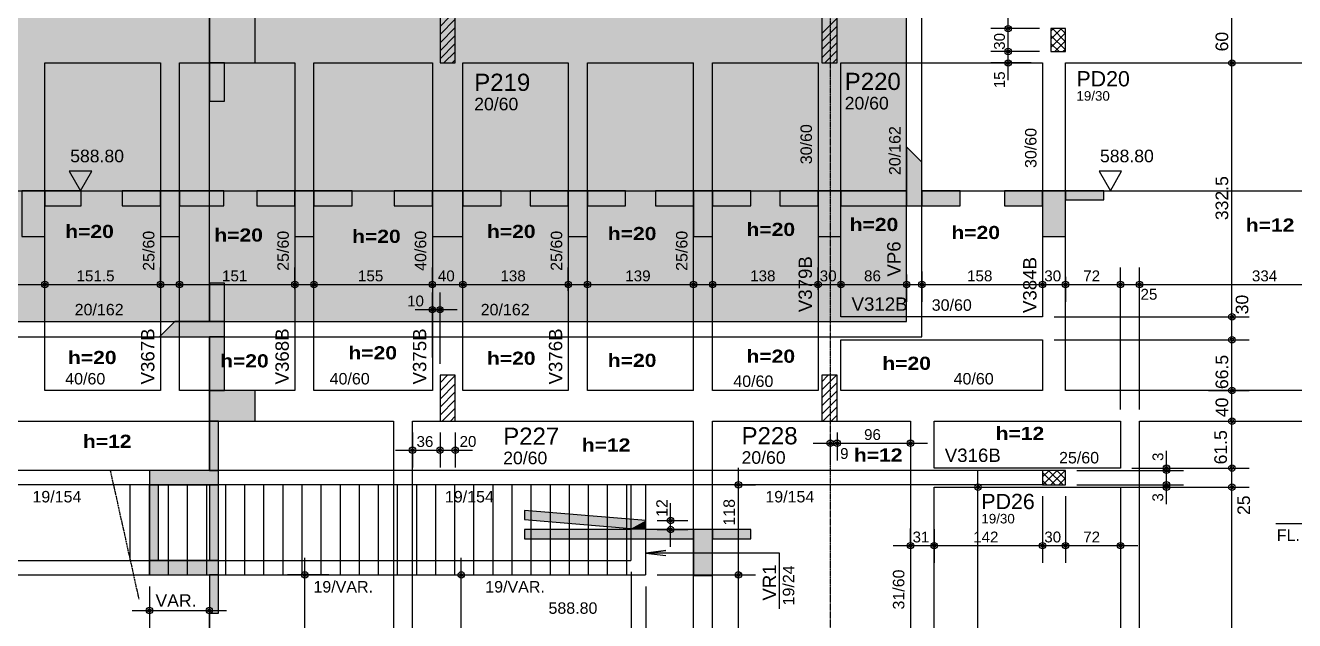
# Model space of a CAD drawing. Extents: x 0 to 13080, y 0 to 6750.
# Drawn here: x 2542 to 4204, y 3675 to 4454 of the extents above; entities that cross this region are included whole.
import ezdxf

# ---------------------------------------------------------------- set-up
doc = ezdxf.new("R2010")
doc.units = 0
doc.header["$MEASUREMENT"] = 0
for name, pattern in [('ESTILO_TQS_0002', [0.4, 0.1, -0.3]), ('ESTILO_TQS_0006', [0.3, 0.2, -0.1]), ('ESTILO_TQS_0007', [2.1, 1.5, -0.2, 0.2, -0.2])]:
    doc.linetypes.add(name, pattern=pattern)
for name, color, linetype in [('MTH-202', 1, 'CONTINUOUS'), ('MTH-224', 4, 'CONTINUOUS'), ('MTH-230', 1, 'CONTINUOUS'), ('MTH-COTAS7', 31, 'CONTINUOUS'), ('MTH-DIM-PILAR', 3, 'CONTINUOUS'), ('MTH-DIM-VIGA', 3, 'CONTINUOUS'), ('MTH-EIXO-214', 4, 'CONTINUOUS'), ('MTH-EIXO-217', 8, 'CONTINUOUS'), ('MTH-FACE-VIGA', 7, 'CONTINUOUS'), ('MTH-HACHURA-PILAR', 1, 'CONTINUOUS'), ('MTH-LINHA-SEÇÃO', 16, 'CONTINUOUS'), ('MTH-PILAR-MORRE', 5, 'CONTINUOUS'), ('MTH-PILAR-NASCE', 5, 'CONTINUOUS'), ('MTH-SIMB_COTA', 3, 'CONTINUOUS'), ('MTH-SOMB118', 163, 'CONTINUOUS'), ('MTH-SOMBRA21', 150, 'CONTINUOUS'), ('MTH-TIT1-VIGA', 5, 'CONTINUOUS'), ('MTH-TIT2-PILAR', 5, 'CONTINUOUS'), ('MTH-TXT', 4, 'CONTINUOUS'), ('MTH-TXT-NEGRITO', 5, 'CONTINUOUS'), ('MTH-VIGA-INVERTIDA', 7, 'ESTILO_TQS_0002')]:
    doc.layers.add(name, color=color, linetype=linetype)
doc.styles.add('TQS_ARIAL', font='arial.ttf')
doc.styles.add('TQS_ARIAL_BLACK', font='ariblk.ttf')

msp = doc.modelspace()

# ---------------------------------------------------------------- linework, layer by layer
at = {"layer": 'MTH-224', "linetype": 'Continuous'}
msp.add_line((4179.22526, 3801.982318), (4281.78776, 3801.982318), dxfattribs=at)
for points in [[(2599.372154, 4263.485025), (2614.094658, 4237.985025), (2628.81707, 4263.485025), (2599.372154, 4263.485025)], [(3947.759682, 4263.485025), (3962.482186, 4237.985025), (3977.204598, 4263.485025), (3947.759682, 4263.485025)]]:
    msp.add_lwpolyline(points, dxfattribs=at)
at = {"layer": 'MTH-230', "linetype": 'Continuous'}
for p, q in [((2679.277913, 3752.949619), (2679.277913, 3852.714724)), ((2704.277913, 3734.714724), (2704.277913, 3852.714724)), ((2729.277913, 3734.714724), (2729.277913, 3852.714724)), ((2754.277913, 3734.714724), (2754.277913, 3852.714724)), ((2779.277913, 3734.714724), (2779.277913, 3852.714724)), ((2804.277913, 3734.714724), (2804.277913, 3852.714724)), ((2829.277913, 3734.714724), (2829.277913, 3852.714724)), ((2854.277913, 3734.714724), (2854.277913, 3852.714724)), ((2879.277913, 3734.714724), (2879.277913, 3852.714724)), ((2904.277913, 3734.714724), (2904.277913, 3852.714724)), ((2929.277913, 3734.714724), (2929.277913, 3852.714724)), ((2954.277913, 3734.714724), (2954.277913, 3852.714724)), ((2979.277913, 3734.714724), (2979.277913, 3852.714724)), ((3004.277913, 3734.714724), (3004.277913, 3852.714724)), ((3029.277913, 3734.714724), (3029.277913, 3852.714724)), ((3054.277913, 3734.714724), (3054.277913, 3852.714724)), ((3079.277913, 3734.714724), (3079.277913, 3852.714724)), ((3104.277913, 3734.714724), (3104.277913, 3852.714724)), ((3129.277913, 3734.714724), (3129.277913, 3852.714724)), ((3154.277913, 3734.714724), (3154.277913, 3852.714724)), ((3179.277913, 3734.714724), (3179.277913, 3852.714724)), ((3204.277913, 3734.714724), (3204.277913, 3852.714724)), ((3229.277913, 3734.714724), (3229.277913, 3852.714724)), ((3254.277913, 3734.714724), (3254.277913, 3852.714724)), ((3279.277913, 3734.714724), (3279.277913, 3852.714724)), ((3304.277913, 3734.714724), (3304.277913, 3852.714724)), ((3329.277913, 3734.714724), (3329.277913, 3852.714724))]:
    msp.add_line(p, q, dxfattribs=at)
at = {"layer": 'MTH-COTAS7', "linetype": 'Continuous'}
for p, q in [((4121.7165, 4442.714724), (4121.7165, 4583.23199)), ((3828.636875, 4427.714724), (3828.636875, 4487.714724)), ((4121.7165, 4382.714724), (4121.7165, 4487.714724)), ((3828.636875, 4397.714724), (3828.636875, 4472.714724)), ((3869.777097, 4450.214724), (3806.136875, 4450.214724)), ((3869.777097, 4450.214724), (3806.136875, 4450.214724)), ((3828.636875, 4382.714724), (3828.636875, 4442.714724)), ((4121.7165, 4050.214724), (4121.7165, 4427.714724)), ((3869.777097, 4420.214724), (3806.136875, 4420.214724)), ((3869.777097, 4420.214724), (3806.136875, 4420.214724)), ((3858.777097, 4405.214724), (3806.136875, 4405.214724)), ((4134.27772, 4405.214724), (4144.2165, 4405.214724)), ((4134.27772, 4405.214724), (4144.2165, 4405.214724)), ((2567.277913, 4110.718677), (2567.277913, 4137.506334)), ((2718.778343, 4111.738836), (2718.778343, 4137.506334)), ((2743.778343, 4112.762637), (2743.778343, 4137.506334)), ((2894.778343, 4109.05333), (2894.778343, 4137.506334)), ((2919.778343, 4110.988635), (2919.778343, 4137.506334)), ((3074.778343, 4111.762757), (3074.778343, 4137.506334)), ((3074.778343, 4111.762757), (3074.778343, 4137.506334)), ((3114.778343, 4112.149818), (3114.778343, 4137.506334)), ((3114.778343, 4112.149818), (3114.778343, 4137.506334)), ((3252.778343, 4106.910497), (3252.778343, 4137.506334)), ((3277.778343, 4107.929412), (3277.778343, 4137.506334)), ((3416.778343, 4106.40104), (3416.778343, 4137.506334)), ((3441.778343, 4100.287553), (3441.778343, 4137.506334)), ((3579.778343, 4108.031609), (3579.778343, 4137.506334)), ((3579.778343, 4108.031609), (3579.778343, 4137.506334)), ((3609.778343, 4113.773051), (3609.778343, 4137.506334)), ((3609.778343, 4113.773051), (3609.778343, 4137.506334)), ((3695.777097, 4128.27618), (3695.777097, 4092.506334)), ((3715.777097, 4132.19224), (3715.777097, 4092.506334)), ((3873.777097, 4135.618793), (3873.777097, 4092.506334)), ((3873.777097, 4135.618793), (3873.777097, 4092.506334)), ((3903.777097, 4125.339134), (3903.777097, 4092.506334)), ((3903.777097, 4125.339134), (3903.777097, 4092.506334)), ((3975.776437, 3951.214724), (3975.776437, 4137.506334)), ((3975.776437, 3951.214724), (3975.776437, 4137.506334)), ((4000.776437, 3951.214724), (4000.776437, 4137.506334)), ((4000.776437, 3951.214724), (4000.776437, 4137.506334)), ((2327.278343, 4115.006334), (2559.777913, 4115.006334)), ((2544.777913, 4115.006334), (2741.278343, 4115.006334)), ((2721.278343, 4115.006334), (2917.278343, 4115.006334)), ((2897.278343, 4115.006334), (3097.278343, 4115.006334)), ((3052.278343, 4115.006334), (3137.278343, 4115.006334)), ((3092.278343, 4115.006334), (3275.278343, 4115.006334)), ((3255.278343, 4115.006334), (3439.278343, 4115.006334)), ((3419.278343, 4115.006334), (3602.278343, 4115.006334)), ((3557.278343, 4115.006334), (3632.278343, 4115.006334)), ((3587.278343, 4115.006334), (3718.277097, 4115.006334)), ((3693.277097, 4115.006334), (3896.277097, 4115.006334)), ((3851.277097, 4115.006334), (3926.277097, 4115.006334)), ((3881.277097, 4115.006334), (3998.276437, 4115.006334)), ((3953.276437, 4115.006334), (4023.276437, 4115.006334)), ((3978.276437, 4115.006334), (4357.278343, 4115.006334)), ((3074.778343, 4019.487424), (3074.778343, 4104.682062)), ((3084.778343, 4011.214724), (3084.778343, 4104.682062)), ((4121.7165, 4020.214724), (4121.7165, 4095.214724)), ((3052.278343, 4082.182062), (3107.278343, 4082.182062)), ((3888.777097, 4072.714724), (4144.2165, 4072.714724)), ((3903.777097, 4072.714724), (4144.2165, 4072.714724)), ((4121.7165, 3953.714724), (4121.7165, 4065.214724)), ((3888.777097, 4042.714724), (4144.2165, 4042.714724)), ((3888.777097, 4042.714724), (4144.2165, 4042.714724)), ((4121.7165, 3913.714724), (4121.7165, 3998.714724)), ((4090.888301, 3976.214724), (4144.2165, 3976.214724)), ((4104.72786, 3976.214724), (4144.2165, 3976.214724)), ((4121.7165, 3852.214724), (4121.7165, 3958.714724)), ((4100.259091, 3936.214724), (4144.2165, 3936.214724)), ((4118.451037, 3936.214724), (4144.2165, 3936.214724)), ((3048.777243, 3921.214724), (3048.777243, 3875.616793)), ((3084.778343, 3921.214724), (3084.778343, 3875.616793)), ((3084.778343, 3921.214724), (3084.778343, 3875.616793)), ((3104.778343, 3921.214724), (3104.778343, 3875.616793)), ((3573.277243, 3907.237787), (3627.278343, 3907.237787)), ((3582.278343, 3907.237787), (3723.272715, 3907.237787)), ((3604.778343, 3921.214724), (3604.778343, 3884.737787)), ((3604.778343, 3921.214724), (3604.778343, 3884.737787)), ((3700.772715, 3921.214724), (3700.772715, 3884.737787)), ((3026.277243, 3898.116793), (3107.278343, 3898.116793)), ((3062.278343, 3898.116793), (3127.278343, 3898.116793)), ((3595.777243, 3901.195121), (3595.777243, 3884.737787)), ((4035.949976, 3849.214724), (4035.949976, 3897.214724)), ((4121.7165, 3827.214724), (4121.7165, 3897.214724)), ((3475.485509, 3712.214724), (3475.485509, 3875.214724)), ((3789.199237, 3413.714762), (3789.199237, 3872.214724)), ((3990.776437, 3874.714724), (4144.2165, 3874.714724)), ((3990.776437, 3874.714724), (4144.2165, 3874.714724)), ((3990.776437, 3874.714724), (4058.449976, 3874.714724)), ((4035.949976, 3827.214724), (4035.949976, 3875.214724)), ((4121.7165, 3328.732063), (4121.7165, 3872.214724)), ((3918.777097, 3871.714724), (4058.449976, 3871.714724)), ((3470.093739, 3852.714724), (3497.985509, 3852.714724)), ((3746.772715, 3849.714724), (3811.699237, 3849.714724)), ((3918.777097, 3852.714724), (4058.449976, 3852.714724)), ((3923.077792, 3849.714724), (4058.449976, 3849.714724)), ((3990.776437, 3849.714724), (4144.2165, 3849.714724)), ((3990.776437, 3849.714724), (4144.2165, 3849.714724)), ((3386.705367, 3771.587328), (3386.705367, 3828.587328)), ((3873.777097, 3837.714724), (3873.777097, 3750.588459)), ((3873.777097, 3837.714724), (3873.777097, 3750.588459)), ((3903.777097, 3837.714724), (3903.777097, 3750.588459)), ((3903.777097, 3837.714724), (3903.777097, 3750.588459)), ((3369.277913, 3806.087328), (3409.205367, 3806.087328)), ((3369.277913, 3794.087328), (3409.205367, 3794.087328)), ((3700.772715, 3776.483235), (3700.772715, 3795.588459)), ((3731.772715, 3774.61149), (3731.772715, 3795.588459)), ((3731.772715, 3794.468918), (3731.772715, 3750.588459)), ((3678.272715, 3773.088459), (3754.272715, 3773.088459)), ((3709.272715, 3773.088459), (3896.277097, 3773.088459)), ((3851.277097, 3773.088459), (3926.277097, 3773.088459)), ((3881.277097, 3773.088459), (3998.276437, 3773.088459)), ((3975.776437, 3778.548964), (3975.776437, 3750.588459)), ((2907.742914, 3413.714762), (2907.742914, 3757.214724)), ((3112.632837, 3413.714724), (3112.632837, 3757.214724)), ((3475.485509, 3272.232062), (3475.485509, 3757.214724)), ((2939.277913, 3734.714724), (2885.242914, 3734.714724)), ((3094.277913, 3734.714724), (3135.132837, 3734.714724)), ((3335.277913, 3738.714724), (3335.277913, 3592.301296)), ((3369.277913, 3734.714724), (3497.985509, 3734.714724)), ((3369.277913, 3734.714724), (3497.985509, 3734.714724)), ((2704.277913, 3719.714724), (2704.277913, 3665.586086)), ((3354.277913, 3719.714724), (3354.277913, 3547.964762)), ((3354.277913, 3719.714724), (3354.277913, 3547.964762)), ((2782.764004, 3694.714762), (2782.764004, 3665.586086)), ((3354.277913, 3704.714724), (3354.277913, 3592.301296)), ((2681.777913, 3688.086086), (2805.264004, 3688.086086))]:
    msp.add_line(p, q, dxfattribs=at)
msp.add_lwpolyline([(3529.508392, 3690.471639), (3529.508392, 3763.403463), (3354.277913, 3763.403463), (3380.303341, 3766.829776), (3354.277913, 3763.403463), (3380.303341, 3759.977151)], dxfattribs=at)
at = {"layer": 'MTH-EIXO-214', "linetype": 'ESTILO_TQS_0007'}
msp.add_line((3595.777243, 6386.749862), (3595.777243, 488.1738), dxfattribs=at)
at = {"layer": 'MTH-EIXO-217', "linetype": 'ESTILO_TQS_0007'}
msp.add_line((2652.919607, 3871.714724), (2690.454135, 3703.068809), dxfattribs=at)
at = {"layer": 'MTH-FACE-VIGA', "linetype": 'Continuous'}
for p, q in [((3416.778343, 3976.214724), (3416.778343, 4405.214724)), ((3441.778343, 3976.214724), (3441.778343, 4405.214724)), ((3265.278343, 3936.214724), (3416.778343, 3936.214724)), ((3416.778343, 3294.732062), (3416.778343, 3936.214724))]:
    msp.add_line(p, q, dxfattribs=at)
for points in [[(2567.277913, 3976.214724), (2567.277913, 4405.214724)], [(2567.277913, 4405.214724), (2718.778343, 4405.214724)], [(2718.778343, 4405.214724), (2718.778343, 3976.214724)], [(2743.778343, 3976.214724), (2743.778343, 4405.214724)], [(2743.778343, 4405.214724), (2894.778343, 4405.214724)], [(2894.778343, 4405.214724), (2894.778343, 3976.214724)], [(2919.778343, 3976.214724), (2919.778343, 4405.214724)], [(2919.778343, 4405.214724), (3074.778343, 4405.214724)], [(3074.778343, 4405.214724), (3074.778343, 3976.214724)], [(3114.778343, 3976.214724), (3114.778343, 4405.214724)], [(3114.778343, 4405.214724), (3252.778343, 4405.214724)], [(3252.778343, 4405.214724), (3252.778343, 3976.214724)], [(3277.778343, 3976.214724), (3277.778343, 4405.214724)], [(3277.778343, 4405.214724), (3416.778343, 4405.214724)], [(3441.778343, 4405.214724), (3579.778343, 4405.214724)], [(3579.778343, 4405.214724), (3579.778343, 4057.714724)], [(3609.778343, 4072.714724), (3609.778343, 4405.214724)], [(3609.778343, 4405.214724), (3873.777097, 4405.214724)], [(3873.777097, 4405.214724), (3873.777097, 4072.714724)], [(3903.777097, 4405.214724), (4334.778343, 4405.214724)], [(3903.777097, 4057.714724), (3903.777097, 4405.214724)], [(3873.777097, 4072.714724), (3609.778343, 4072.714724)], [(3579.778343, 4057.714724), (3579.778343, 3976.214724)], [(3903.777097, 3976.214724), (3903.777097, 4057.714724)], [(3609.778343, 3976.214724), (3609.778343, 4042.714724)], [(3609.778343, 4042.714724), (3873.777097, 4042.714724)], [(3873.777097, 4042.714724), (3873.777097, 3976.214724)], [(2718.778343, 3976.214724), (2567.277913, 3976.214724)], [(2894.778343, 3976.214724), (2743.778343, 3976.214724)], [(3036.277243, 3976.214724), (2919.778343, 3976.214724)], [(3074.778343, 3976.214724), (3036.277243, 3976.214724)], [(3252.778343, 3976.214724), (3114.778343, 3976.214724)], [(3416.778343, 3976.214724), (3277.778343, 3976.214724)], [(3579.778343, 3976.214724), (3441.778343, 3976.214724)], [(3716.272715, 3976.214724), (3609.778343, 3976.214724)], [(3873.777097, 3976.214724), (3716.272715, 3976.214724)], [(3988.276437, 3976.214724), (3903.777097, 3976.214724)], [(4334.778343, 3976.214724), (3988.276437, 3976.214724)], [(2349.778343, 3936.214724), (2552.277913, 3936.214724)], [(2552.277913, 3936.214724), (2731.278343, 3936.214724)], [(2731.278343, 3936.214724), (2907.278343, 3936.214724)], [(2907.278343, 3936.214724), (3023.777243, 3936.214724)], [(3023.777243, 3936.214724), (3023.777243, 3436.214724)], [(3048.777243, 3936.214724), (3084.778343, 3936.214724)], [(3048.777243, 3436.214724), (3048.777243, 3936.214724)], [(3104.778343, 3936.214724), (3265.278343, 3936.214724)], [(3441.778343, 3294.732062), (3441.778343, 3936.214724), (3584.778343, 3936.214724)], [(3604.778343, 3936.214724), (3700.772715, 3936.214724)], [(3700.772715, 3936.214724), (3700.772715, 3862.214724)], [(3731.772715, 3936.214724), (3888.777097, 3936.214724)], [(3731.772715, 3874.714724), (3731.772715, 3936.214724)], [(3888.777097, 3936.214724), (3975.776437, 3936.214724)], [(3975.776437, 3936.214724), (3975.776437, 3874.714724)], [(4000.776437, 3936.214724), (4334.778343, 3936.214724)], [(4000.776437, 3862.214724), (4000.776437, 3936.214724)], [(3888.777097, 3874.714724), (3731.772715, 3874.714724)], [(3975.776437, 3874.714724), (3888.777097, 3874.714724)], [(3700.772715, 3862.214724), (3700.772715, 3436.214724)], [(4000.776437, 3351.232063), (4000.776437, 3862.214724)], [(3731.772715, 3436.214724), (3731.772715, 3849.714724)], [(3731.772715, 3849.714724), (3888.777097, 3849.714724)], [(3888.777097, 3849.714724), (3975.776437, 3849.714724)], [(3975.776437, 3849.714724), (3975.776437, 3341.732063)]]:
    msp.add_lwpolyline(points, dxfattribs=at)
at = {"layer": 'MTH-HACHURA-PILAR', "linetype": 'Continuous'}
for p, q in [((3084.778343, 4453.029964), (3096.963103, 4465.214724)), ((3084.778343, 4442.423363), (3104.778343, 4462.423363)), ((3584.778343, 4443.913082), (3604.778343, 4463.913082)), ((3084.778343, 4431.816761), (3104.778343, 4451.816761)), ((3084.778343, 4421.210159), (3104.778343, 4441.210159)), ((3584.778343, 4433.30648), (3604.778343, 4453.30648)), ((3584.778343, 4422.699878), (3604.778343, 4442.699878)), ((3884.777097, 4436.320387), (3898.671435, 4450.214724)), ((3884.777097, 4446.926988), (3888.064833, 4450.214724)), ((3884.777097, 4425.713785), (3903.777097, 4444.713785)), ((3884.777097, 4441.405251), (3903.777097, 4422.405251)), ((3886.574226, 4450.214724), (3903.777097, 4433.011853)), ((3897.180828, 4450.214724), (3903.777097, 4443.618454)), ((3084.778343, 4410.603557), (3104.778343, 4430.603557)), ((3584.778343, 4412.093277), (3604.778343, 4432.093277)), ((3588.506392, 4405.214724), (3604.778343, 4421.486675)), ((3884.777097, 4430.798649), (3895.361023, 4420.214724)), ((3889.884638, 4420.214724), (3903.777097, 4434.107183)), ((3900.49124, 4420.214724), (3903.777097, 4423.500582)), ((3089.996111, 4405.214724), (3104.778343, 4419.996956)), ((3100.602713, 4405.214724), (3104.778343, 4409.390354)), ((3599.112994, 4405.214724), (3604.778343, 4410.880073)), ((3084.778343, 3986.339489), (3094.653578, 3996.214724)), ((3084.778343, 3975.732887), (3104.778343, 3995.732887)), ((3584.778343, 3977.222606), (3603.770461, 3996.214724)), ((3584.778343, 3987.829208), (3593.163859, 3996.214724)), ((3084.778343, 3965.126285), (3104.778343, 3985.126285)), ((3084.778343, 3954.519684), (3104.778343, 3974.519684)), ((3584.778343, 3966.616005), (3604.778343, 3986.616005)), ((3584.778343, 3956.009403), (3604.778343, 3976.009403)), ((3084.778343, 3943.913082), (3104.778343, 3963.913082)), ((3584.778343, 3945.402801), (3604.778343, 3965.402801)), ((3087.686587, 3936.214724), (3104.778343, 3953.30648)), ((3098.293188, 3936.214724), (3104.778343, 3942.699878)), ((3586.196867, 3936.214724), (3604.778343, 3954.796199)), ((3596.803469, 3936.214724), (3604.778343, 3944.189598)), ((3873.777097, 3863.170496), (3882.321326, 3871.714724)), ((3873.777097, 3869.042157), (3890.10453, 3852.714724)), ((3873.777097, 3858.435555), (3879.497928, 3852.714724)), ((3873.927928, 3852.714724), (3892.927928, 3871.714724)), ((3881.711132, 3871.714724), (3900.711132, 3852.714724)), ((3884.534529, 3852.714724), (3903.534529, 3871.714724)), ((3892.317733, 3871.714724), (3903.777097, 3860.25536)), ((3895.141131, 3852.714724), (3903.777097, 3861.350691)), ((3902.924335, 3871.714724), (3903.777097, 3870.861962))]:
    msp.add_line(p, q, dxfattribs=at)
at = {"layer": 'MTH-LINHA-SEÇÃO', "linetype": 'Continuous'}
for p, q in [((2782.764004, 4066.714724), (2782.764004, 5575.214724)), ((921.17219, 4237.985025), (3695.777097, 4237.985025)), ((3715.777097, 4237.985025), (6390.256545, 4237.985025)), ((2782.764004, 3871.714724), (2782.764004, 4046.714724)), ((2782.764004, 785.501568), (2782.764004, 3684.714762))]:
    msp.add_line(p, q, dxfattribs=at)
for points in [[(2782.764004, 4465.214724), (2782.764004, 4405.214762), (2842.764004, 4405.214762), (2842.764004, 4465.214724), (2782.764004, 4465.214724)], [(2802.764004, 4405.214762), (2782.764004, 4405.214762), (2782.764004, 4355.214762), (2802.764004, 4355.214762), (2802.764004, 4405.214762)], [(3715.777097, 4275.401262), (3695.777097, 4295.401262), (3695.777097, 4217.985025), (3715.777097, 4217.985025), (3715.777097, 4275.401262)], [(2567.277913, 4237.985025), (2537.277913, 4237.985025), (2537.277913, 4177.985025), (2567.277913, 4177.985025), (2567.277913, 4237.985025)], [(2614.777913, 4217.985025), (2614.777913, 4237.985025), (2567.277913, 4237.985025), (2567.277913, 4217.985025), (2614.777913, 4217.985025)], [(2718.778343, 4217.985025), (2718.778343, 4237.985025), (2668.778343, 4237.985025), (2668.778343, 4217.985025), (2718.778343, 4217.985025)], [(2743.778343, 4237.985025), (2718.778343, 4237.985025), (2718.778343, 4177.985025), (2743.778343, 4177.985025), (2743.778343, 4237.985025)], [(2801.778343, 4217.985025), (2801.778343, 4237.985025), (2743.778343, 4237.985025), (2743.778343, 4217.985025), (2801.778343, 4217.985025)], [(2894.778343, 4217.985025), (2894.778343, 4237.985025), (2844.778343, 4237.985025), (2844.778343, 4217.985025), (2894.778343, 4217.985025)], [(2919.778343, 4237.985025), (2894.778343, 4237.985025), (2894.778343, 4177.985025), (2919.778343, 4177.985025), (2919.778343, 4237.985025)], [(2969.778343, 4217.985025), (2969.778343, 4237.985025), (2919.778343, 4237.985025), (2919.778343, 4217.985025), (2969.778343, 4217.985025)], [(3074.778343, 4217.985025), (3074.778343, 4237.985025), (3024.778343, 4237.985025), (3024.778343, 4217.985025), (3074.778343, 4217.985025)], [(3114.778343, 4237.985025), (3074.778343, 4237.985025), (3074.778343, 4177.985025), (3114.778343, 4177.985025), (3114.778343, 4237.985025)], [(3164.778343, 4217.985025), (3164.778343, 4237.985025), (3114.778343, 4237.985025), (3114.778343, 4217.985025), (3164.778343, 4217.985025)], [(3252.778343, 4217.985025), (3252.778343, 4237.985025), (3202.778343, 4237.985025), (3202.778343, 4217.985025), (3252.778343, 4217.985025)], [(3277.778343, 4237.985025), (3252.778343, 4237.985025), (3252.778343, 4177.985025), (3277.778343, 4177.985025), (3277.778343, 4237.985025)], [(3327.778343, 4217.985025), (3327.778343, 4237.985025), (3277.778343, 4237.985025), (3277.778343, 4217.985025), (3327.778343, 4217.985025)], [(3416.778343, 4217.985025), (3416.778343, 4237.985025), (3366.778343, 4237.985025), (3366.778343, 4217.985025), (3416.778343, 4217.985025)], [(3441.778343, 4237.985025), (3416.778343, 4237.985025), (3416.778343, 4177.985025), (3441.778343, 4177.985025), (3441.778343, 4237.985025)], [(3491.778343, 4217.985025), (3491.778343, 4237.985025), (3441.778343, 4237.985025), (3441.778343, 4217.985025), (3491.778343, 4217.985025)], [(3579.778343, 4217.985025), (3579.778343, 4237.985025), (3529.778343, 4237.985025), (3529.778343, 4217.985025), (3579.778343, 4217.985025)], [(3609.778343, 4237.985025), (3579.778343, 4237.985025), (3579.778343, 4177.985025), (3609.778343, 4177.985025), (3609.778343, 4237.985025)], [(3695.777097, 4217.985025), (3695.777097, 4237.985025), (3609.778343, 4237.985025), (3609.778343, 4217.985025), (3695.777097, 4217.985025)], [(3765.777097, 4217.985025), (3765.777097, 4237.985025), (3715.777097, 4237.985025), (3715.777097, 4217.985025), (3765.777097, 4217.985025)], [(3873.777097, 4217.985025), (3873.777097, 4237.985025), (3823.777097, 4237.985025), (3823.777097, 4217.985025), (3873.777097, 4217.985025)], [(3903.777097, 4237.985025), (3873.777097, 4237.985025), (3873.777097, 4177.985025), (3903.777097, 4177.985025), (3903.777097, 4237.985025)], [(3953.777097, 4225.985025), (3953.777097, 4237.985025), (3903.777097, 4237.985025), (3903.777097, 4225.985025), (3953.777097, 4225.985025)], [(2802.764004, 4116.714762), (2782.764004, 4116.714762), (2782.764004, 4066.714762), (2802.764004, 4066.714762), (2802.764004, 4116.714762)], [(2802.764004, 4066.714724), (2737.505418, 4066.714724), (2717.505418, 4046.714724), (2802.764004, 4046.714724), (2802.764004, 4066.714724)], [(2802.764004, 4046.714724), (2782.764004, 4046.714724), (2782.764004, 3976.214762), (2802.764004, 3976.214762), (2802.764004, 4046.714724)], [(2782.764004, 3976.214762), (2782.764004, 3936.214762), (2842.764004, 3936.214762), (2842.764004, 3976.214762), (2782.764004, 3976.214762)], [(2794.764004, 3936.214762), (2782.764004, 3936.214762), (2782.764004, 3871.714724), (2794.764004, 3871.714724), (2794.764004, 3936.214762)], [(2794.764004, 3871.714724), (2704.277913, 3871.714724), (2704.277913, 3852.714724), (2794.764004, 3852.714724), (2794.764004, 3871.714724)], [(2716.277913, 3852.714762), (2704.277913, 3852.714762), (2704.277913, 3753.714724), (2716.277913, 3753.714724), (2716.277913, 3852.714762)], [(2794.764004, 3852.714762), (2782.764004, 3852.714762), (2782.764004, 3753.714724), (2794.764004, 3753.714724), (2794.764004, 3852.714762)], [(3416.778343, 3794.087328), (3354.277913, 3794.087328), (3354.277913, 3806.087328), (3195.480477, 3819.320625), (3195.480477, 3807.279029), (3335.277913, 3795.629087), (3335.277913, 3794.087328), (3195.480477, 3794.087328), (3195.480477, 3782.087328), (3416.778343, 3782.087328), (3416.778343, 3794.087328)], [(3441.778343, 3794.087328), (3416.778343, 3794.087328), (3416.778343, 3734.087328), (3441.778343, 3734.087328), (3441.778343, 3794.087328)], [(3491.778343, 3782.087328), (3491.778343, 3794.087328), (3441.778343, 3794.087328), (3441.778343, 3782.087328), (3491.778343, 3782.087328)], [(2794.764004, 3753.714724), (2704.277913, 3753.714724), (2704.277913, 3734.714724), (2794.764004, 3734.714724), (2794.764004, 3753.714724)], [(2794.764004, 3734.714762), (2782.764004, 3734.714762), (2782.764004, 3684.714762), (2794.764004, 3684.714762), (2794.764004, 3734.714762)]]:
    msp.add_lwpolyline(points, dxfattribs=at)
at = {"layer": 'MTH-PILAR-MORRE', "linetype": 'Continuous'}
for points in [[(3084.778343, 4405.214724), (3104.778343, 4405.214724), (3104.778343, 4465.214724), (3084.778343, 4465.214724), (3084.778343, 4405.214724)], [(3584.778343, 4405.214724), (3604.778343, 4405.214724), (3604.778343, 4465.214724), (3584.778343, 4465.214724), (3584.778343, 4405.214724)], [(3084.778343, 3936.214724), (3104.778343, 3936.214724), (3104.778343, 3996.214724), (3084.778343, 3996.214724), (3084.778343, 3936.214724)], [(3584.778343, 3936.214724), (3604.778343, 3936.214724), (3604.778343, 3996.214724), (3584.778343, 3996.214724), (3584.778343, 3936.214724)]]:
    msp.add_lwpolyline(points, dxfattribs=at)
at = {"layer": 'MTH-PILAR-NASCE', "linetype": 'Continuous'}
for points in [[(3884.777097, 4420.214724), (3903.777097, 4420.214724), (3903.777097, 4450.214724), (3884.777097, 4450.214724), (3884.777097, 4420.214724)], [(3873.777097, 3871.714724), (3873.777097, 3852.714724), (3903.777097, 3852.714724), (3903.777097, 3871.714724), (3873.777097, 3871.714724)]]:
    msp.add_lwpolyline(points, dxfattribs=at)
at = {"layer": 'MTH-SIMB_COTA', "linetype": 'Continuous'}
for centre, radius in [((3828.636875, 4450.214724), 4.200001), ((3828.636875, 4450.214724), 4.200001), ((3828.636875, 4450.214724), 2.1), ((3828.636875, 4450.214724), 2.1), ((3828.636875, 4420.214724), 4.200001), ((3828.636875, 4420.214724), 4.200001), ((3828.636875, 4420.214724), 2.1), ((3828.636875, 4420.214724), 2.1), ((3828.636875, 4405.214724), 4.200001), ((3828.636875, 4405.214724), 2.1), ((4121.7165, 4405.214724), 4.200001), ((4121.7165, 4405.214724), 4.200001), ((4121.7165, 4405.214724), 2.1), ((4121.7165, 4405.214724), 2.1), ((2567.277913, 4115.006334), 4.200001), ((2567.277913, 4115.006334), 2.1), ((2718.778343, 4115.006334), 4.200001), ((2718.778343, 4115.006334), 2.1), ((2743.778343, 4115.006334), 4.200001), ((2743.778343, 4115.006334), 2.1), ((2894.778343, 4115.006334), 4.200001), ((2894.778343, 4115.006334), 2.1), ((2919.778343, 4115.006334), 4.200001), ((2919.778343, 4115.006334), 2.1), ((3074.778343, 4115.006334), 4.200001), ((3074.778343, 4115.006334), 4.200001), ((3074.778343, 4115.006334), 2.1), ((3074.778343, 4115.006334), 2.1), ((3114.778343, 4115.006334), 4.200001), ((3114.778343, 4115.006334), 4.200001), ((3114.778343, 4115.006334), 2.1), ((3114.778343, 4115.006334), 2.1), ((3252.778343, 4115.006334), 4.200001), ((3252.778343, 4115.006334), 2.1), ((3277.778343, 4115.006334), 4.200001), ((3277.778343, 4115.006334), 2.1), ((3416.778343, 4115.006334), 4.200001), ((3416.778343, 4115.006334), 2.1), ((3441.778343, 4115.006334), 4.200001), ((3441.778343, 4115.006334), 2.1), ((3579.778343, 4115.006334), 4.200001), ((3579.778343, 4115.006334), 4.200001), ((3579.778343, 4115.006334), 2.1), ((3579.778343, 4115.006334), 2.1), ((3609.778343, 4115.006334), 4.200001), ((3609.778343, 4115.006334), 4.200001), ((3609.778343, 4115.006334), 2.1), ((3609.778343, 4115.006334), 2.1), ((3695.777097, 4115.006334), 4.200001), ((3695.777097, 4115.006334), 2.1), ((3715.777097, 4115.006334), 4.200001), ((3715.777097, 4115.006334), 2.1), ((3873.777097, 4115.006334), 4.200001), ((3873.777097, 4115.006334), 4.200001), ((3873.777097, 4115.006334), 2.1), ((3873.777097, 4115.006334), 2.1), ((3903.777097, 4115.006334), 4.200001), ((3903.777097, 4115.006334), 4.200001), ((3903.777097, 4115.006334), 2.1), ((3903.777097, 4115.006334), 2.1), ((3975.776437, 4115.006334), 4.200001), ((3975.776437, 4115.006334), 4.200001), ((3975.776437, 4115.006334), 2.1), ((3975.776437, 4115.006334), 2.1), ((4000.776437, 4115.006334), 4.200001), ((4000.776437, 4115.006334), 4.200001), ((4000.776437, 4115.006334), 2.1), ((4000.776437, 4115.006334), 2.1), ((3074.778343, 4082.182062), 4.200001), ((3074.778343, 4082.182062), 2.1), ((3084.778343, 4082.182062), 4.200001), ((3084.778343, 4082.182062), 2.1), ((4121.7165, 4072.714724), 4.200001), ((4121.7165, 4072.714724), 4.200001), ((4121.7165, 4072.714724), 2.1), ((4121.7165, 4072.714724), 2.1), ((4121.7165, 4042.714724), 4.200001), ((4121.7165, 4042.714724), 4.200001), ((4121.7165, 4042.714724), 2.1), ((4121.7165, 4042.714724), 2.1), ((4121.7165, 3976.214724), 4.200001), ((4121.7165, 3976.214724), 4.200001), ((4121.7165, 3976.214724), 2.1), ((4121.7165, 3976.214724), 2.1), ((4121.7165, 3936.214724), 4.200001), ((4121.7165, 3936.214724), 4.200001), ((4121.7165, 3936.214724), 2.1), ((4121.7165, 3936.214724), 2.1), ((3595.777243, 3907.237787), 4.200001), ((3595.777243, 3907.237787), 2.1), ((3604.778343, 3907.237787), 4.200001), ((3604.778343, 3907.237787), 4.200001), ((3604.778343, 3907.237787), 2.1), ((3604.778343, 3907.237787), 2.1), ((3700.772715, 3907.237787), 4.200001), ((3700.772715, 3907.237787), 2.1), ((3048.777243, 3898.116793), 4.200001), ((3048.777243, 3898.116793), 2.1), ((3084.778343, 3898.116793), 4.200001), ((3084.778343, 3898.116793), 4.200001), ((3084.778343, 3898.116793), 2.1), ((3084.778343, 3898.116793), 2.1), ((3104.778343, 3898.116793), 4.200001), ((3104.778343, 3898.116793), 2.1), ((4035.949976, 3874.714724), 4.200001), ((4035.949976, 3871.714724), 4.200001), ((4035.949976, 3874.714724), 2.1), ((4035.949976, 3871.714724), 2.1), ((4121.7165, 3874.714724), 4.200001), ((4121.7165, 3874.714724), 4.200001), ((4121.7165, 3874.714724), 2.1), ((4121.7165, 3874.714724), 2.1), ((3475.485509, 3852.714724), 4.200001), ((4035.949976, 3852.714724), 4.200001), ((3475.485509, 3852.714724), 2.1), ((3789.199237, 3849.714724), 4.200001), ((3789.199237, 3849.714724), 2.1), ((4035.949976, 3849.714724), 4.200001), ((4035.949976, 3852.714724), 2.1), ((4035.949976, 3849.714724), 2.1), ((4121.7165, 3849.714724), 4.200001), ((4121.7165, 3849.714724), 4.200001), ((4121.7165, 3849.714724), 2.1), ((4121.7165, 3849.714724), 2.1), ((3386.705367, 3806.087328), 4.200001), ((3386.705367, 3806.087328), 2.1), ((3386.705367, 3794.087328), 4.200001), ((3386.705367, 3794.087328), 2.1), ((3700.772715, 3773.088459), 4.200001), ((3700.772715, 3773.088459), 2.1), ((3731.772715, 3773.088459), 4.200001), ((3731.772715, 3773.088459), 4.200001), ((3731.772715, 3773.088459), 2.1), ((3731.772715, 3773.088459), 2.1), ((3873.777097, 3773.088459), 4.200001), ((3873.777097, 3773.088459), 4.200001), ((3873.777097, 3773.088459), 2.1), ((3873.777097, 3773.088459), 2.1), ((3903.777097, 3773.088459), 4.200001), ((3903.777097, 3773.088459), 4.200001), ((3903.777097, 3773.088459), 2.1), ((3903.777097, 3773.088459), 2.1), ((3975.776437, 3773.088459), 4.200001), ((3975.776437, 3773.088459), 2.1), ((2907.742914, 3734.714724), 4.200001), ((2907.742914, 3734.714724), 2.1), ((3112.632837, 3734.714724), 4.200001), ((3112.632837, 3734.714724), 2.1), ((3475.485509, 3734.714724), 4.200001), ((3475.485509, 3734.714724), 4.200001), ((3475.485509, 3734.714724), 2.1), ((3475.485509, 3734.714724), 2.1), ((2704.277913, 3688.086086), 4.200001), ((2704.277913, 3688.086086), 2.1), ((2782.764004, 3688.086086), 4.200001), ((2782.764004, 3688.086086), 2.1)]:
    msp.add_circle(centre, radius, dxfattribs=at)
at = {"layer": 'MTH-SOMB118', "linetype": 'Continuous'}
msp.add_lwpolyline([(2562.278343, 5575.214724), (2562.278343, 4965.714724), (1642.777112, 4965.714724), (1642.777112, 4066.714724), (3695.777097, 4066.714724), (3695.777097, 5575.214724), (2562.278343, 5575.214724)], dxfattribs=at)
for points in [[(3695.777097, 4066.714724), (3695.777097, 5575.214724), (2562.278343, 5575.214724)], [(3695.777097, 4066.714724), (2562.278343, 5575.214724), (2562.278343, 4965.714724)], [(3695.777097, 4066.714724), (2562.278343, 4965.714724), (1642.777112, 4965.714724)], [(3695.777097, 4066.714724), (1642.777112, 4965.714724), (1642.777112, 4066.714724)]]:
    msp.add_solid(points, dxfattribs=at)
at = {"layer": 'MTH-SOMBRA21', "linetype": 'Continuous'}
for points in [[(2782.764004, 4465.214724), (2782.764004, 4405.214762), (2842.764004, 4405.214762)], [(2782.764004, 4465.214724), (2842.764004, 4405.214762), (2842.764004, 4465.214724)], [(2802.764004, 4405.214762), (2782.764004, 4405.214762), (2782.764004, 4355.214762)], [(2802.764004, 4405.214762), (2782.764004, 4355.214762), (2802.764004, 4355.214762)], [(2802.764004, 4405.214762), (2802.764004, 4355.214762), (2802.764004, 4405.214762)], [(3715.777097, 4275.401262), (3695.777097, 4295.401262), (3695.777097, 4217.985025)], [(3715.777097, 4275.401262), (3695.777097, 4217.985025), (3715.777097, 4217.985025)], [(3715.777097, 4275.401262), (3715.777097, 4217.985025), (3715.777097, 4275.401262)], [(2567.277913, 4237.985025), (2537.277913, 4237.985025), (2537.277913, 4177.985025)], [(2567.277913, 4237.985025), (2537.277913, 4177.985025), (2567.277913, 4177.985025)], [(2614.777913, 4217.985025), (2614.777913, 4237.985025), (2567.277913, 4237.985025)], [(2614.777913, 4217.985025), (2567.277913, 4237.985025), (2567.277913, 4217.985025)], [(2567.277913, 4237.985025), (2567.277913, 4177.985025), (2567.277913, 4237.985025)], [(2718.778343, 4217.985025), (2718.778343, 4237.985025), (2668.778343, 4237.985025)], [(2718.778343, 4217.985025), (2668.778343, 4237.985025), (2668.778343, 4217.985025)], [(2743.778343, 4237.985025), (2718.778343, 4237.985025), (2718.778343, 4177.985025)], [(2743.778343, 4237.985025), (2718.778343, 4177.985025), (2743.778343, 4177.985025)], [(2801.778343, 4217.985025), (2801.778343, 4237.985025), (2743.778343, 4237.985025)], [(2801.778343, 4217.985025), (2743.778343, 4237.985025), (2743.778343, 4217.985025)], [(2743.778343, 4237.985025), (2743.778343, 4177.985025), (2743.778343, 4237.985025)], [(2894.778343, 4217.985025), (2894.778343, 4237.985025), (2844.778343, 4237.985025)], [(2894.778343, 4217.985025), (2844.778343, 4237.985025), (2844.778343, 4217.985025)], [(2919.778343, 4237.985025), (2894.778343, 4237.985025), (2894.778343, 4177.985025)], [(2919.778343, 4237.985025), (2894.778343, 4177.985025), (2919.778343, 4177.985025)], [(2969.778343, 4217.985025), (2969.778343, 4237.985025), (2919.778343, 4237.985025)], [(2969.778343, 4217.985025), (2919.778343, 4237.985025), (2919.778343, 4217.985025)], [(2919.778343, 4237.985025), (2919.778343, 4177.985025), (2919.778343, 4237.985025)], [(3074.778343, 4217.985025), (3074.778343, 4237.985025), (3024.778343, 4237.985025)], [(3074.778343, 4217.985025), (3024.778343, 4237.985025), (3024.778343, 4217.985025)], [(3114.778343, 4237.985025), (3074.778343, 4237.985025), (3074.778343, 4177.985025)], [(3114.778343, 4237.985025), (3074.778343, 4177.985025), (3114.778343, 4177.985025)], [(3164.778343, 4217.985025), (3164.778343, 4237.985025), (3114.778343, 4237.985025)], [(3164.778343, 4217.985025), (3114.778343, 4237.985025), (3114.778343, 4217.985025)], [(3114.778343, 4237.985025), (3114.778343, 4177.985025), (3114.778343, 4237.985025)], [(3252.778343, 4217.985025), (3252.778343, 4237.985025), (3202.778343, 4237.985025)], [(3252.778343, 4217.985025), (3202.778343, 4237.985025), (3202.778343, 4217.985025)], [(3277.778343, 4237.985025), (3252.778343, 4237.985025), (3252.778343, 4177.985025)], [(3277.778343, 4237.985025), (3252.778343, 4177.985025), (3277.778343, 4177.985025)], [(3327.778343, 4217.985025), (3327.778343, 4237.985025), (3277.778343, 4237.985025)], [(3327.778343, 4217.985025), (3277.778343, 4237.985025), (3277.778343, 4217.985025)], [(3277.778343, 4237.985025), (3277.778343, 4177.985025), (3277.778343, 4237.985025)], [(3416.778343, 4217.985025), (3416.778343, 4237.985025), (3366.778343, 4237.985025)], [(3416.778343, 4217.985025), (3366.778343, 4237.985025), (3366.778343, 4217.985025)], [(3441.778343, 4237.985025), (3416.778343, 4237.985025), (3416.778343, 4177.985025)], [(3441.778343, 4237.985025), (3416.778343, 4177.985025), (3441.778343, 4177.985025)], [(3491.778343, 4217.985025), (3491.778343, 4237.985025), (3441.778343, 4237.985025)], [(3491.778343, 4217.985025), (3441.778343, 4237.985025), (3441.778343, 4217.985025)], [(3441.778343, 4237.985025), (3441.778343, 4177.985025), (3441.778343, 4237.985025)], [(3579.778343, 4217.985025), (3579.778343, 4237.985025), (3529.778343, 4237.985025)], [(3579.778343, 4217.985025), (3529.778343, 4237.985025), (3529.778343, 4217.985025)], [(3609.778343, 4237.985025), (3579.778343, 4237.985025), (3579.778343, 4177.985025)], [(3609.778343, 4237.985025), (3579.778343, 4177.985025), (3609.778343, 4177.985025)], [(3695.777097, 4217.985025), (3695.777097, 4237.985025), (3609.778343, 4237.985025)], [(3695.777097, 4217.985025), (3609.778343, 4237.985025), (3609.778343, 4217.985025)], [(3609.778343, 4237.985025), (3609.778343, 4177.985025), (3609.778343, 4237.985025)], [(3765.777097, 4217.985025), (3765.777097, 4237.985025), (3715.777097, 4237.985025)], [(3765.777097, 4217.985025), (3715.777097, 4237.985025), (3715.777097, 4217.985025)], [(3873.777097, 4217.985025), (3873.777097, 4237.985025), (3823.777097, 4237.985025)], [(3873.777097, 4217.985025), (3823.777097, 4237.985025), (3823.777097, 4217.985025)], [(3903.777097, 4237.985025), (3873.777097, 4237.985025), (3873.777097, 4177.985025)], [(3903.777097, 4237.985025), (3873.777097, 4177.985025), (3903.777097, 4177.985025)], [(3953.777097, 4225.985025), (3953.777097, 4237.985025), (3903.777097, 4237.985025)], [(3953.777097, 4225.985025), (3903.777097, 4237.985025), (3903.777097, 4225.985025)], [(3903.777097, 4237.985025), (3903.777097, 4177.985025), (3903.777097, 4237.985025)], [(3953.777097, 4225.985025), (3903.777097, 4225.985025), (3953.777097, 4225.985025)], [(2614.777913, 4217.985025), (2567.277913, 4217.985025), (2614.777913, 4217.985025)], [(2718.778343, 4217.985025), (2668.778343, 4217.985025), (2718.778343, 4217.985025)], [(2801.778343, 4217.985025), (2743.778343, 4217.985025), (2801.778343, 4217.985025)], [(2894.778343, 4217.985025), (2844.778343, 4217.985025), (2894.778343, 4217.985025)], [(2969.778343, 4217.985025), (2919.778343, 4217.985025), (2969.778343, 4217.985025)], [(3074.778343, 4217.985025), (3024.778343, 4217.985025), (3074.778343, 4217.985025)], [(3164.778343, 4217.985025), (3114.778343, 4217.985025), (3164.778343, 4217.985025)], [(3252.778343, 4217.985025), (3202.778343, 4217.985025), (3252.778343, 4217.985025)], [(3327.778343, 4217.985025), (3277.778343, 4217.985025), (3327.778343, 4217.985025)], [(3416.778343, 4217.985025), (3366.778343, 4217.985025), (3416.778343, 4217.985025)], [(3491.778343, 4217.985025), (3441.778343, 4217.985025), (3491.778343, 4217.985025)], [(3579.778343, 4217.985025), (3529.778343, 4217.985025), (3579.778343, 4217.985025)], [(3695.777097, 4217.985025), (3609.778343, 4217.985025), (3695.777097, 4217.985025)], [(3765.777097, 4217.985025), (3715.777097, 4217.985025), (3765.777097, 4217.985025)], [(3873.777097, 4217.985025), (3823.777097, 4217.985025), (3873.777097, 4217.985025)], [(2802.764004, 4116.714762), (2782.764004, 4116.714762), (2782.764004, 4066.714762)], [(2802.764004, 4116.714762), (2782.764004, 4066.714762), (2802.764004, 4066.714762)], [(2802.764004, 4116.714762), (2802.764004, 4066.714762), (2802.764004, 4116.714762)], [(2802.764004, 4066.714724), (2737.505418, 4066.714724), (2717.505418, 4046.714724)], [(2802.764004, 4066.714724), (2717.505418, 4046.714724), (2802.764004, 4046.714724)], [(2802.764004, 4066.714724), (2802.764004, 4046.714724), (2802.764004, 4066.714724)], [(2802.764004, 4046.714724), (2782.764004, 4046.714724), (2782.764004, 3976.214762)], [(2802.764004, 4046.714724), (2782.764004, 3976.214762), (2802.764004, 3976.214762)], [(2802.764004, 4046.714724), (2802.764004, 3976.214762), (2802.764004, 4046.714724)], [(2782.764004, 3976.214762), (2782.764004, 3936.214762), (2842.764004, 3936.214762)], [(2782.764004, 3976.214762), (2842.764004, 3936.214762), (2842.764004, 3976.214762)], [(2782.764004, 3976.214762), (2842.764004, 3976.214762), (2782.764004, 3976.214762)], [(2794.764004, 3936.214762), (2782.764004, 3936.214762), (2782.764004, 3871.714724)], [(2794.764004, 3936.214762), (2782.764004, 3871.714724), (2794.764004, 3871.714724)], [(2794.764004, 3936.214762), (2794.764004, 3871.714724), (2794.764004, 3936.214762)], [(2794.764004, 3871.714724), (2704.277913, 3871.714724), (2704.277913, 3852.714724)], [(2794.764004, 3871.714724), (2704.277913, 3852.714724), (2794.764004, 3852.714724)], [(2794.764004, 3871.714724), (2794.764004, 3852.714724), (2794.764004, 3871.714724)], [(2716.277913, 3852.714762), (2704.277913, 3852.714762), (2704.277913, 3753.714724)], [(2716.277913, 3852.714762), (2704.277913, 3753.714724), (2716.277913, 3753.714724)], [(2716.277913, 3852.714762), (2716.277913, 3753.714724), (2716.277913, 3852.714762)], [(2794.764004, 3852.714762), (2782.764004, 3852.714762), (2782.764004, 3753.714724)], [(2794.764004, 3852.714762), (2782.764004, 3753.714724), (2794.764004, 3753.714724)], [(2794.764004, 3852.714762), (2794.764004, 3753.714724), (2794.764004, 3852.714762)], [(3195.480477, 3819.320625), (3335.277913, 3795.629087), (3354.277913, 3806.087328)], [(3195.480477, 3819.320625), (3195.480477, 3807.279029), (3335.277913, 3795.629087)], [(3335.277913, 3795.629087), (3335.277913, 3794.087328), (3354.277913, 3806.087328)], [(3354.277913, 3806.087328), (3335.277913, 3794.087328), (3354.277913, 3794.087328)], [(3195.480477, 3782.087328), (3416.778343, 3782.087328), (3195.480477, 3794.087328)], [(3416.778343, 3782.087328), (3335.277913, 3794.087328), (3195.480477, 3794.087328)], [(3335.277913, 3794.087328), (3416.778343, 3782.087328), (3354.277913, 3794.087328)], [(3354.277913, 3794.087328), (3416.778343, 3782.087328), (3416.778343, 3794.087328)], [(3441.778343, 3794.087328), (3416.778343, 3794.087328), (3416.778343, 3734.087328)], [(3441.778343, 3794.087328), (3416.778343, 3734.087328), (3441.778343, 3734.087328)], [(3441.778343, 3794.087328), (3441.778343, 3734.087328), (3441.778343, 3794.087328)], [(3491.778343, 3782.087328), (3491.778343, 3794.087328), (3441.778343, 3794.087328)], [(3491.778343, 3782.087328), (3441.778343, 3794.087328), (3441.778343, 3782.087328)], [(3491.778343, 3782.087328), (3441.778343, 3782.087328), (3491.778343, 3782.087328)], [(2794.764004, 3753.714724), (2704.277913, 3753.714724), (2704.277913, 3734.714724)], [(2794.764004, 3753.714724), (2704.277913, 3734.714724), (2794.764004, 3734.714724)], [(2794.764004, 3753.714724), (2794.764004, 3734.714724), (2794.764004, 3753.714724)], [(2794.764004, 3734.714762), (2782.764004, 3734.714762), (2782.764004, 3684.714762)], [(2794.764004, 3734.714762), (2782.764004, 3684.714762), (2794.764004, 3684.714762)], [(2794.764004, 3734.714762), (2794.764004, 3684.714762), (2794.764004, 3734.714762)]]:
    msp.add_solid(points, dxfattribs=at)
at = {"layer": 'MTH-VIGA-INVERTIDA', "linetype": 'ESTILO_TQS_0006'}
for p, q in [((3715.777097, 4046.714724), (3715.777097, 5595.214724)), ((3695.777097, 4066.714724), (3695.777097, 5575.214724)), ((1642.777112, 4066.714724), (3695.777097, 4066.714724)), ((1622.777112, 4046.714724), (3715.777097, 4046.714724)), ((3873.777097, 3871.714724), (1652.777112, 3871.714724)), ((3873.777097, 3852.714724), (1652.777112, 3852.714724)), ((3335.277913, 3753.714724), (3335.277913, 3852.714724)), ((3354.277913, 3734.714724), (3354.277913, 3852.714724)), ((1214.777436, 3753.714724), (3335.277913, 3753.714724)), ((1214.777436, 3734.714724), (3354.277913, 3734.714724))]:
    msp.add_line(p, q, dxfattribs=at)

# ---------------------------------------------------------------- texts
at = {"layer": 'MTH-202', "linetype": 'Continuous', "style": 'TQS_ARIAL'}
for s, p in [('P219', (3129.578443, 4368.704077)), ('P220', (3614.672757, 4369.861984)), ('P227', (3167.522838, 3905.207512)), ('P228', (3479.619743, 3905.777422))]:
    msp.add_text(s, height=22.5, dxfattribs=at).set_placement(p)
at = {"layer": 'MTH-COTAS7', "linetype": 'Continuous', "style": 'TQS_ARIAL'}
for s, height, p in [('30', 14.175, (3824.384375, 4422.457224)), ('60', 16.5, (4116.7665, 4420.364724)), ('15', 14.175, (3824.384375, 4372.139729)), ('332.5', 16.5, (4116.7665, 4199.364724)), ('30', 16.5, (4143.155344, 4076.016997)), ('66.5', 16.5, (4116.7665, 3978.114724)), ('40', 16.5, (4116.7665, 3941.364724)), ('61.5', 16.5, (4115.107433, 3879.532465)), ('3', 14.175, (4031.865881, 3883.998423)), ('3', 14.175, (4031.697476, 3830.814729)), ('12', 15, (3382.952802, 3810.694759)), ('118', 15, (3470.846637, 3799.283665)), ('25', 16.5, (4145.351553, 3813.220698))]:
    msp.add_text(s, height=height, rotation=90, dxfattribs=at).set_placement(p)
for s, height, p in [('151.5', 14.25, (2608.828128, 4119.281334)), ('151', 14.25, (2799.328343, 4119.281334)), ('155', 14.25, (2977.328343, 4119.281334)), ('40', 14.25, (3081.953343, 4119.281334)), ('138', 14.25, (3163.828343, 4119.281334)), ('139', 14.25, (3327.328343, 4119.281334)), ('138', 14.25, (3490.828343, 4119.281334)), ('30', 14.25, (3581.953343, 4119.281334)), ('86', 14.25, (3639.95272, 4119.281334)), ('158', 14.25, (3774.827097, 4119.281334)), ('30', 14.25, (3875.952097, 4119.281334)), ('72', 14.25, (3926.951767, 4119.281334)), ('334', 14.25, (4147.82739, 4119.281334)), ('25', 14.25, (4001.946414, 4095.183871)), ('10', 14.175, (3041.703347, 4086.434562)), ('96', 14.175, (3640.018029, 3911.490287)), ('36', 14.175, (3054.020293, 3902.369293)), ('20', 14.175, (3110.382983, 3902.48019)), ('9', 14.175, (3608.66578, 3886.684519)), ('31', 14.175, (3703.515215, 3777.340959)), ('142', 14.175, (3782.929906, 3777.340959)), ('30', 14.175, (3876.019597, 3777.340959)), ('72', 14.175, (3927.019267, 3777.340959)), ('VAR.', 16.5, (2712.170958, 3693.036086))]:
    msp.add_text(s, height=height, dxfattribs=at).set_placement(p)
at = {"layer": 'MTH-DIM-PILAR', "linetype": 'Continuous', "style": 'TQS_ARIAL'}
for s, height, p in [('20/60', 16.5, (3129.578443, 4343.204077)), ('20/60', 16.5, (3614.672757, 4344.361984)), ('19/30', 12.5, (3918.120286, 4355.834579)), ('20/60', 16.5, (3167.522838, 3879.707512)), ('20/60', 16.5, (3479.619743, 3880.277422)), ('19/30', 12.5, (3793.643313, 3802.173996))]:
    msp.add_text(s, height=height, dxfattribs=at).set_placement(p)
at = {"layer": 'MTH-DIM-VIGA', "linetype": 'Continuous', "style": 'TQS_ARIAL'}
for s, rotation, p in [('30/60', 90, (3571.778343, 4272.615798)), ('20/162', 90, (3687.777097, 4258.412036)), ('30/60', 90, (3865.777097, 4267.702638)), ('25/60', 90, (2710.778343, 4132.985025)), ('25/60', 90, (2886.778343, 4132.985025)), ('40/60', 90, (3066.778343, 4132.985025)), ('25/60', 90, (3244.778343, 4132.985025)), ('25/60', 90, (3408.778343, 4132.985025)), ('20/162', 360, (2606.419864, 4074.714686)), ('20/162', 360, (3138.048065, 4074.714686)), ('30/60', 360, (3728.653343, 4080.714724)), ('40/60', 360, (2594.04196, 3984.214724)), ('40/60', 360, (2940.283251, 3984.214724)), ('40/60', 360, (3468.811851, 3980.934848)), ('40/60', 360, (3757.280365, 3984.214724)), ('25/60', 360, (3895.330616, 3880.806711)), ('19/154', 360, (2551.12124, 3829.714724)), ('19/154', 360, (3091.208975, 3829.714724)), ('19/154', 360, (3510.748414, 3829.714724)), ('19/24', 90, (3548.69091, 3694.816488)), ('31/60', 90, (3692.772715, 3689.397166)), ('19/VAR.', 360, (2919.031851, 3711.714724)), ('19/VAR.', 360, (3144.031851, 3711.714724))]:
    msp.add_text(s, height=15, rotation=rotation, dxfattribs=at).set_placement(p)
at = {"layer": 'MTH-TIT1-VIGA', "linetype": 'Continuous', "style": 'TQS_ARIAL'}
for s, height, rotation, p in [('VP6', 17.5, 90, (3687.777097, 4125.390944)), ('V379B', 17.5, 90, (3571.778343, 4078.839724)), ('V384B', 17.5, 90, (3865.777097, 4077.714724)), ('V312B', 17.5, 360, (3623.653343, 4080.714724)), ('V367B', 17.5, 90, (2710.778343, 3984.214724)), ('V368B', 17.5, 90, (2886.778343, 3984.214724)), ('V375B', 17.5, 90, (3066.778343, 3984.214724)), ('V376B', 17.5, 90, (3244.778343, 3984.214724)), ('V316B', 17.5, 360, (3745.647715, 3882.714724)), ('VR1', 17.475, 90, (3524.803468, 3701.105253))]:
    msp.add_text(s, height=height, rotation=rotation, dxfattribs=at).set_placement(p)
at = {"layer": 'MTH-TIT2-PILAR', "linetype": 'Continuous', "style": 'TQS_ARIAL'}
for s, p in [('PD20', (3918.120286, 4374.584579)), ('PD26', (3793.643313, 3820.923996))]:
    msp.add_text(s, height=20, dxfattribs=at).set_placement(p)
at = {"layer": 'MTH-TXT', "linetype": 'Continuous', "style": 'TQS_ARIAL'}
for s, height, p in [('588.80', 16.5, (2600.52636, 4275.185419)), ('588.80', 16.5, (3948.913887, 4275.185419)), ('FL. 207', 15, (4180.47169, 3779.391201)), ('588.80', 15, (3226.809079, 3683.827299))]:
    msp.add_text(s, height=height, dxfattribs=at).set_placement(p)
at = {"layer": 'MTH-TXT-NEGRITO', "linetype": 'Continuous', "style": 'TQS_ARIAL_BLACK'}
for s, p in [('h=20', (2594.058796, 4175.978909)), ('h=20', (2789.283045, 4171.274359)), ('h=20', (3146.237366, 4175.978909)), ('h=20', (3304.468566, 4173.230826)), ('h=20', (3486.051313, 4178.643611)), ('h=20', (3621.190858, 4185.076773)), ('h=20', (3754.366852, 4174.608791)), ('h=12', (4139.807675, 4184.296408)), ('h=20', (2969.668637, 4169.558228)), ('h=20', (2597.617567, 4010.893318)), ('h=20', (2796.832125, 4006.476374)), ('h=20', (2964.834328, 4017.038129)), ('h=20', (3146.237366, 4009.922744)), ('h=20', (3304.468566, 4007.174661)), ('h=20', (3486.051313, 4012.587446)), ('h=20', (3663.942372, 4003.329175)), ('h=12', (3812.304239, 3911.42008)), ('h=12', (2617.181989, 3901.175984)), ('h=12', (3270.396083, 3896.335898)), ('h=12', (3626.68914, 3883.177348))]:
    msp.add_text(s, height=17.25, dxfattribs=at).set_placement(p)

doc.saveas('drawing.dxf')
